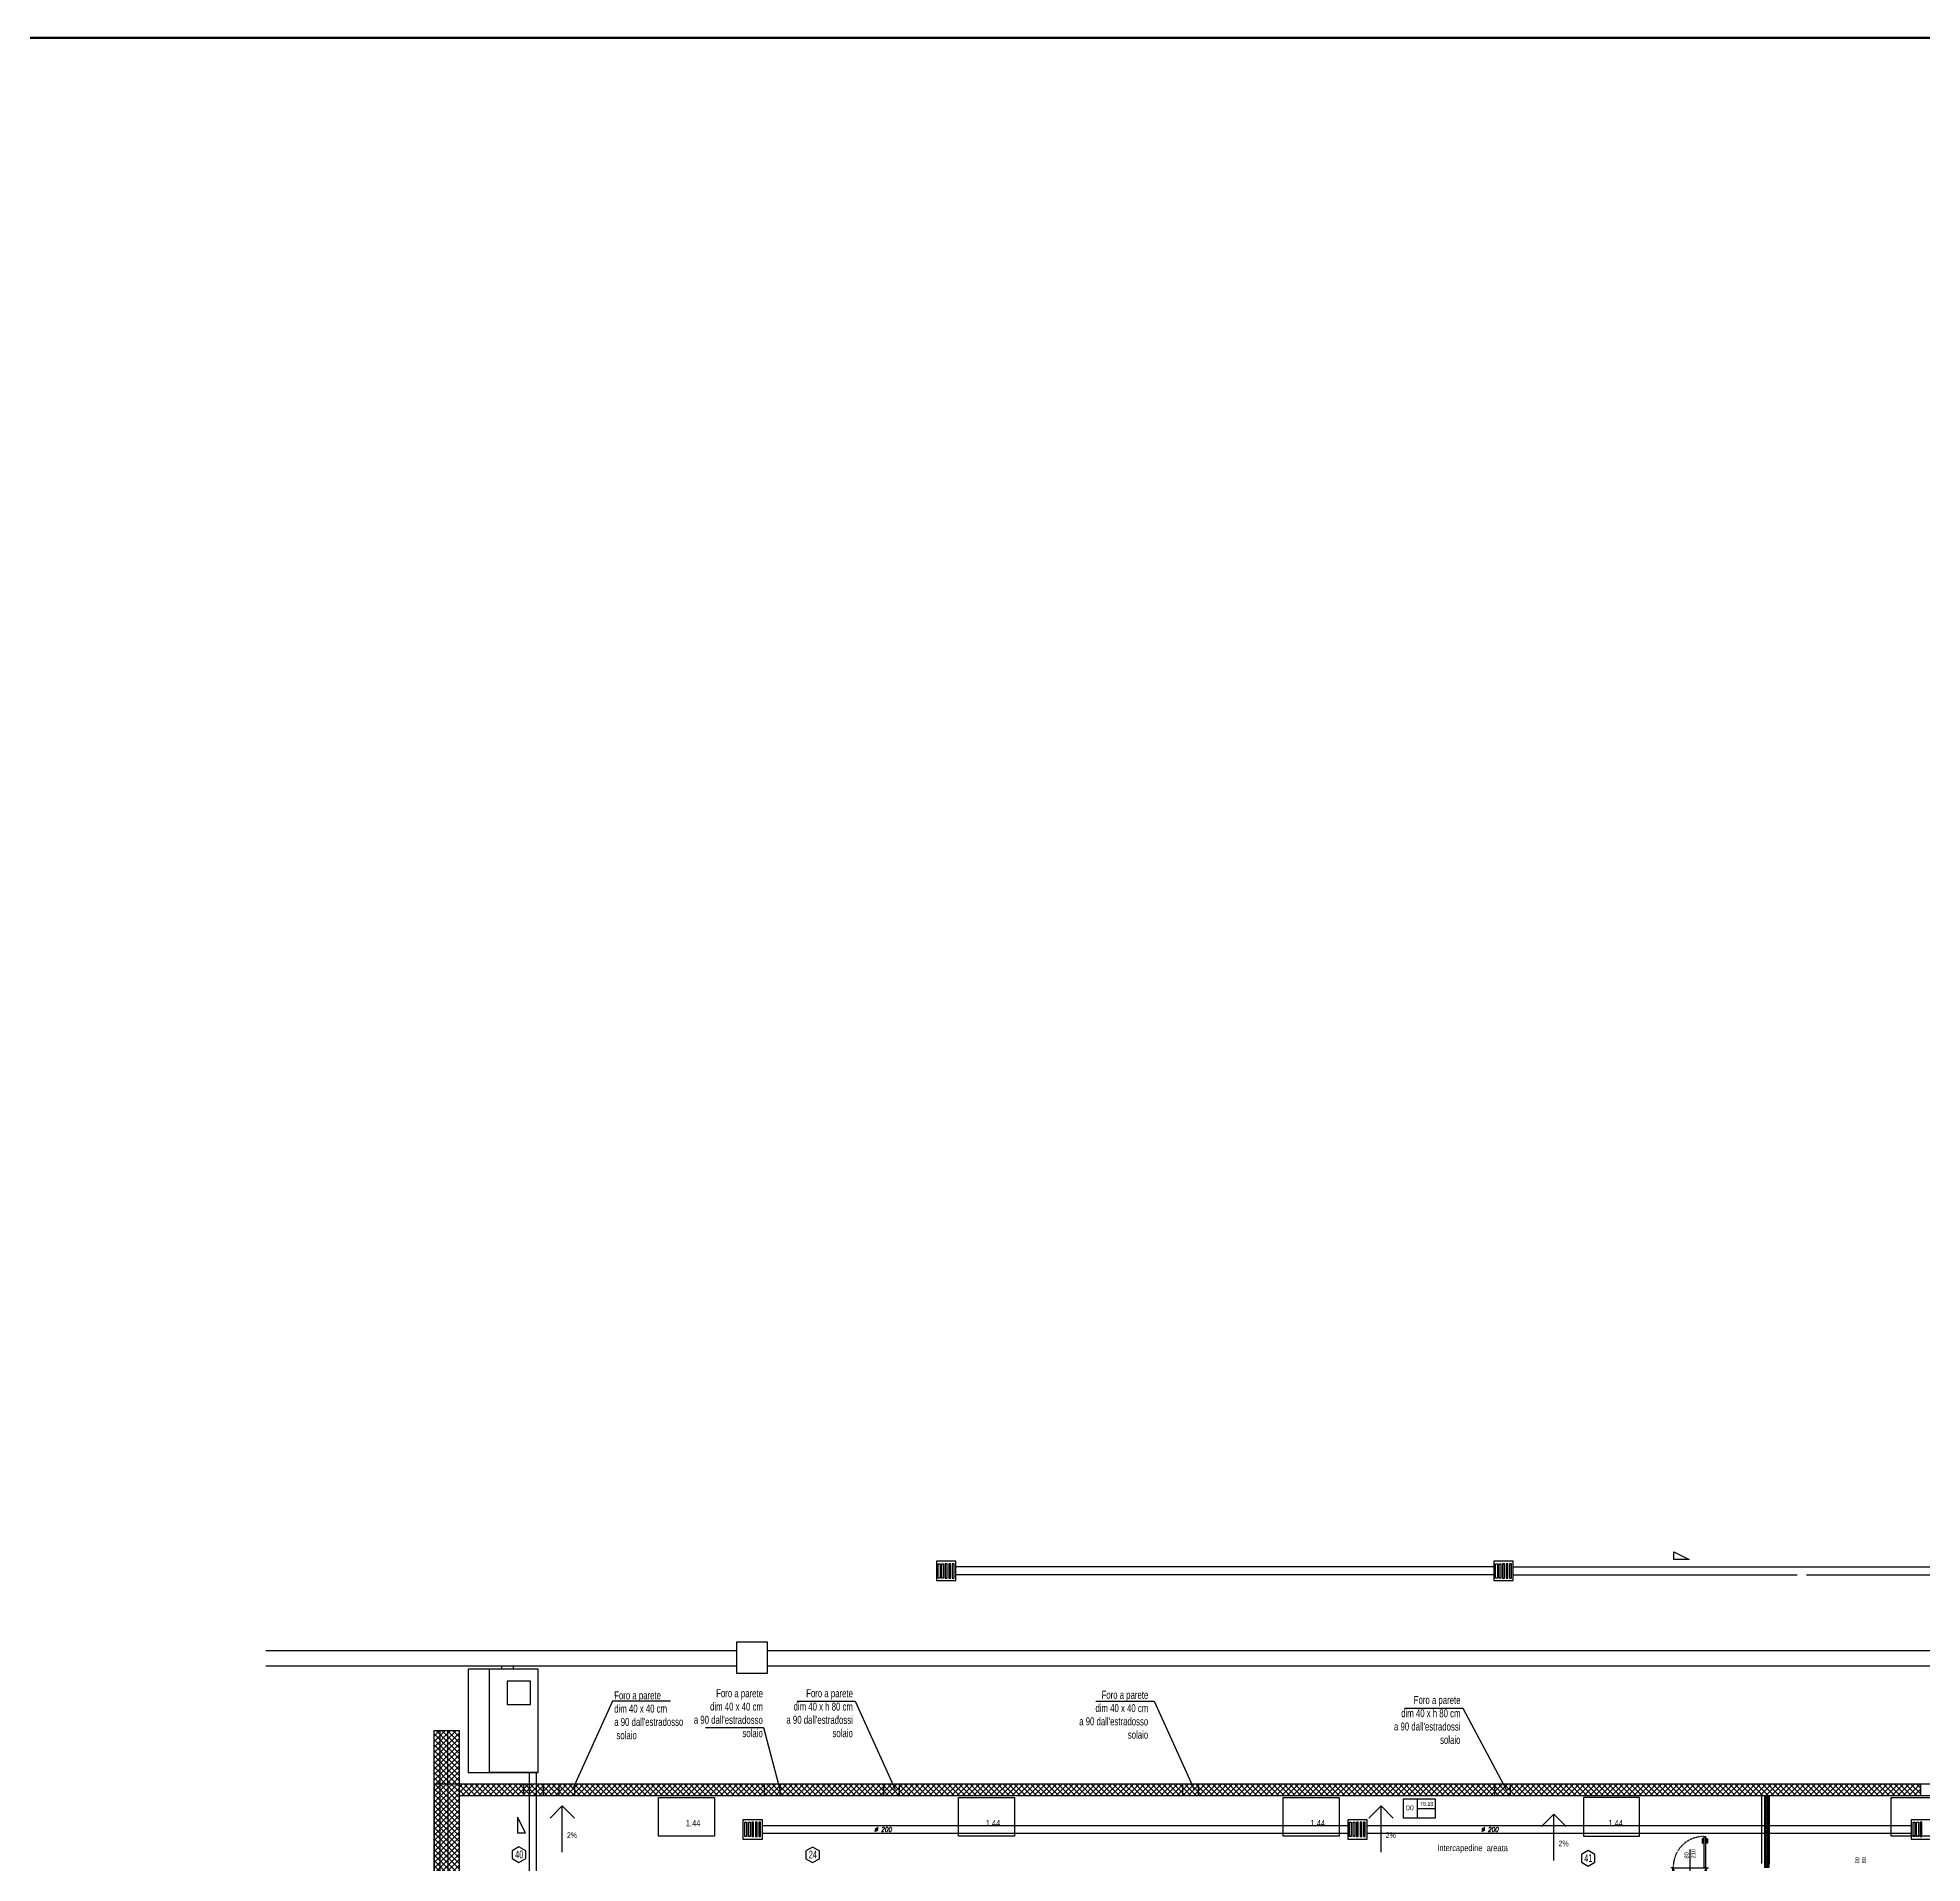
# Model space of a CAD drawing. Header units: millimetres. Extents: x -3782782348 to 131293, y -36553 to 57271.
# Drawn here: x 89191 to 94036, y 39699 to 44392 of the extents above; entities that cross this region are included whole.
import ezdxf

# ---------------------------------------------------------------- set-up
doc = ezdxf.new("R2010")
doc.units = ezdxf.units.MM
doc.header["$LTSCALE"] = 0.01
doc.linetypes.add('ACAD_ISO03W100', pattern=[30, 12, -18])
doc.linetypes.add('CONTINOUS', pattern=[0])
doc.layers.get('Defpoints').update_dxf_attribs({"color": 253})
doc.layers.add('tubi_uta', color=253, linetype='Continuous', lineweight=50)
doc.layers.add('X_MURI', color=8, linetype='Continuous')
doc.layers.add('X_quote serramenti interni', color=251, linetype='CONTINOUS')
doc.styles.add('Max 50', font='arial.ttf', dxfattribs={"width": 0.65, "height": 0.125})
doc.styles.add('nomi', font='arial.ttf')
doc.styles.add('QUOTE', font='simplex.shx', dxfattribs={"width": 0.7})
doc.styles.get("Standard").update_dxf_attribs({"font": 'arial.ttf'})
doc.styles.add('testo indicazioni', font='romans.shx', dxfattribs={"width": 0.8, "oblique": 10, "height": 17.5})
doc.dimstyles.get("Standard").update_dxf_attribs({"dimscale": 0, "dimtxt": 0.18, "dimasz": 0.18, "dimexe": 0.18, "dimexo": 0.0625, "dimgap": 0.09, "dimtad": 1, "dimdec": 0, "dimzin": 0, "dimdsep": 46, "dimtxsty": 'Standard', "dimcen": 0.09, "dimclrd": 256, "dimclre": 256, "dimclrt": 5, "dimadec": 0, "dimazin": 0, "dimtfac": 1, "dimtdec": 0, "dimtix": 1, "dimtofl": 0, "dimtmove": 2, "dimatfit": 3, "dimfxl": 1, "dimtolj": 1, "dimtzin": 0, "dimarcsym": 0})
pattern_1 = [(45, (96724.817, -16956.502), (-7.0710678, 7.0710678), []), (135, (96724.817, -16956.502), (-7.0710678, -7.0710678), [])]
pattern_2 = [(45, (82541.886, -38675.312), (-7.0710678, 7.0710678), []), (135, (82541.886, -38675.312), (-7.0710678, -7.0710678), [])]

# ---------------------------------------------------------------- blocks, each defined once
blk = doc.blocks.new('porta 80 (12.5)')
for p, q in [((0, 0), (0, 90)), ((16, 88.7), (0, 88.7)), ((-47.6, 45.1), (45.1, 45.1))]:
    blk.add_line(p, q)
at = {"extrusion": (0, 0, -1)}
for p, q in [((0.1, 3.2), (-1.9, 3.2)), ((-0.9, 2.2), (-0.9, 4.2)), ((16, 1.5), (0, 1.5))]:
    blk.add_line(p, q, dxfattribs=at)
for points in [[(0, 88.2), (-1, 88.2), (-1, 92.7), (0, 92.7)], [(16, 90), (16, 85.2), (4.5, 85.2), (4.5, 87.2), (0, 87.2), (0, 90)], [(16, 88.2), (17, 88.2), (17, 92.7), (16, 92.7)]]:
    blk.add_lwpolyline(points)
blk.add_lwpolyline([(1.2, 4.1), (1.2, 8.1), (81.2, 8.1), (81.2, 4.1)], close=True, dxfattribs=at)
for points in [[(77.3, 8.1), (77.3, 8.7), (72.3, 8.7), (72.3, 8.1)], [(77.3, 4.1), (77.3, 3.6), (72.3, 3.6), (72.3, 4.1)], [(0, 2), (1, 2), (1, -2.5), (0, -2.5)], [(-16, 0), (-16, 5), (-4.5, 5), (-4.5, 3), (0, 3), (0, 0)], [(-16, 2), (-17, 2), (-17, -2.5), (-16, -2.5)]]:
    blk.add_lwpolyline(points, dxfattribs=at)
for points in [[(75.8, 8.7), (75.8, 11.2, 0.414214), (73.8, 13.2), (64.8, 13.2, 1), (64.8, 11.2), (73.8, 11.2), (73.8, 8.7)], [(75.8, 3.6), (75.8, 1.2, -0.414214), (73.8, -0.9), (64.8, -0.9, -1), (64.8, 1.2), (73.8, 1.2), (73.8, 3.6)]]:
    blk.add_lwpolyline(points, format="xyb", dxfattribs=at)
blk.add_circle((0.9, 3.2), 0.652, dxfattribs=at)
at = {"linetype": 'ACAD_ISO03W100', "ltscale": 0.5, "extrusion": (0, 0, -1)}
blk.add_arc((3.2, 9.3), 78, 359.1465, 92.3471, dxfattribs=at)
blk = doc.blocks.new('*D868')
at = {"layer": 'Defpoints', "color": 0, "ltscale": 4, "transparency": 16777216}
for p in [(90477, 40198.2), (90351.2, 39932.7), (90477, 39932.7)]:
    blk.add_point(p, dxfattribs=at)
at = {"layer": 'X_MURI', "lineweight": -2, "ltscale": 4, "transparency": 16777216}
for p, q in [((90477, 40198.2), (90351, 40198.2)), ((90351.2, 40198), (90351.2, 39932.8)), ((90477, 39932.7), (90351, 39932.7))]:
    blk.add_line(p, q, dxfattribs=at)
at = {"layer": 'X_MURI', "ltscale": 4, "transparency": 16777216}
for points in [[(90351.2, 40198), (90351.2, 40198), (90351.2, 40198.2)], [(90351.2, 39932.8), (90351.2, 39932.8), (90351.2, 39932.7)]]:
    blk.add_solid(points, dxfattribs=at)
at = {"layer": 'X_MURI', "color": 5, "ltscale": 4, "transparency": 16777216, "insert": (90351, 40065.4), "char_height": 0.18, "attachment_point": 5, "rotation": 90}
blk.add_mtext('\\A1;265', dxfattribs=at)

msp = doc.modelspace()

# ---------------------------------------------------------------- hatches: boundary and pattern name
at = {"layer": 'X_MURI', "ltscale": 4}
h = msp.add_hatch(dxfattribs=at)
h.set_pattern_fill('_USER', color=256, scale=10, angle=45, style=0, double=1, pattern_type=0)
h.set_pattern_definition(pattern_1)
h.paths.add_polyline_path([(90229.6, 39904), (90274.6, 39904), (90274.6, 40040.5), (90229.6, 40040.5)])
h.paths.add_polyline_path([(90229.6, 40040.5), (90209.6, 40040.5), (90209.6, 39904), (90229.6, 39904)])
h = msp.add_hatch(dxfattribs=at)
h.set_pattern_fill('_USER', color=256, scale=10, angle=45, style=0, double=1, pattern_type=0)
h.set_pattern_definition(pattern_1)
h.paths.add_polyline_path([(90230.8, 39726.9), (90253.3, 39726.9), (90253.3, 39748.6), (90230.8, 39748.6)], flags=24)
h.paths.add_polyline_path([(90065.8, 38732.8), (90088.3, 38732.8), (90088.3, 38754.5), (90065.8, 38754.5)], flags=24)
h.paths.add_polyline_path([(90230.8, 39476), (90253.3, 39476), (90253.3, 39497.7), (90230.8, 39497.7)], flags=24)
h.paths.add_polyline_path([(90059.5, 37082.6), (90109.6, 37082.6), (90109.6, 38802.1), (90209.6, 38802.1), (90233.5, 38802.1), (90233.6, 38837.4), (90233.8, 38837.4), (90233.8, 38847), (90274.6, 38847), (90274.6, 38871), (90274.6, 39904), (90209.6, 39904), (90209.6, 38867.1), (90059.6, 38867.1)])
h.paths.add_polyline_path([(90044.6, 37082.6), (90059.5, 37082.6), (90059.6, 38867.1), (90044.6, 38867.1)])
h = msp.add_hatch(dxfattribs=at)
h.set_pattern_fill('_USER', color=256, scale=10, angle=45, style=0, double=1, pattern_type=0)
h.set_pattern_definition(pattern_2)
h.paths.add_polyline_path([(90274.6, 39904), (90274.6, 39874), (94031.6, 39874), (94031.6, 39904)])
h = msp.add_hatch(dxfattribs=at)
h.set_pattern_fill('_USER', color=256, scale=10, angle=45, style=0, double=1, pattern_type=0)
h.set_pattern_definition(pattern_2)
h.paths.add_polyline_path([(90274.6, 39904), (90274.6, 39874), (94031.6, 39874), (94031.6, 39904)])
h = msp.add_hatch(dxfattribs=at)
h.set_pattern_fill('NET', color=256, scale=1.5, style=0)
h.set_pattern_definition([(0, (96724.8174, -16956.5025), (0, 4.7625), []), (90, (96724.8174, -16956.5025), (-4.7625, 3e-16), [])])
h.paths.add_polyline_path([(93640.7, 39776.5), (93630.7, 39776.5), (93630.6, 39689), (93640.6, 39689)])
h.paths.add_polyline_path([(93640.7, 39796.5), (93630.7, 39796.5), (93630.7, 39776.5), (93640.7, 39776.5)])
h.paths.add_polyline_path([(93640.7, 39874), (93630.7, 39874), (93630.7, 39796.5), (93640.7, 39796.5)])

# ---------------------------------------------------------------- linework, layer by layer
at = {"layer": 'tubi_uta', "color": 7}
msp.add_lwpolyline([(81403.4, 44392.5), (108621.8, 44392.5), (108621.8, 31794.9), (81403.4, 31794.9)], close=True, dxfattribs=at)
at = {"layer": 'X_MURI', "ltscale": 4}
for p, q in [((92933.8, 40461.1), (91551, 40461.1)), ((92983.8, 40461.1), (94534.4, 40461.1)), ((93396.5, 40480.1), (93396.5, 40500.4)), ((93396.5, 40500.4), (93436.1, 40480.1)), ((93436.1, 40480.1), (93396.5, 40480.1)), ((92933.8, 40441.1), (91551, 40441.1)), ((92983.8, 40441.1), (93713.8, 40441.1)), ((93737.5, 40441.1), (94534.4, 40441.1)), ((89777.4, 40246.6), (90987, 40246.6)), ((91067, 40246.6), (96806.1, 40246.6)), ((89777.4, 40206.6), (90987, 40206.6)), ((90383.8, 40198.2), (90383.8, 40206.6)), ((90413.8, 40198.2), (90413.8, 40206.6)), ((91067, 40206.6), (96806.1, 40206.6)), ((90668.4, 40115.8), (90565.3, 39888.8)), ((90817.7, 40115.8), (90668.4, 40115.8)), ((91142.6, 40115.8), (91291.9, 40115.8)), ((91291.9, 40115.8), (91395.1, 39888.8)), ((91911.2, 40115.8), (92060.5, 40115.8)), ((92060.5, 40115.8), (92163.6, 39888.8)), ((92704.6, 40098.6), (92854, 40098.6)), ((92854, 40098.6), (92965.7, 39888.8)), ((90209.6, 39904, 0), (90209.6, 40040.5, 0)), ((90209.6, 40040.5, 0), (90274.6, 40040.5, 0)), ((90244.6, 39904, 0), (90244.6, 40040.5, 0)), ((90274.6, 39874), (90274.6, 40040.5, 0)), ((90907.2, 40048.3), (91056.5, 40048.3)), ((91056.5, 40048.3), (91098.1, 39889, 0)), ((90209.6, 39904, 0), (90209.6, 38870, 0)), ((90209.6, 39904, 0), (94835.4, 39904, 0)), ((90209.6, 39904, 0), (94031.6, 39904, 0)), ((90209.6, 38867.1, 0), (90209.6, 39904, 0)), ((90225.5, 39904, 0), (94227.5, 39904, 0)), ((90439.6, 39904, 0), (90439.6, 39874, 0)), ((90489.6, 39904, 0), (90489.6, 39874, 0)), ((90530.5, 39904, 0), (90530.5, 39874, 0)), ((90570.5, 39904, 0), (90570.5, 39874, 0)), ((91058.1, 39904, 0), (91058.1, 39874, 0)), ((91098.1, 39904, 0), (91098.1, 39874, 0)), ((91365.1, 39904, 0), (91365.1, 39874, 0)), ((91405.1, 39904, 0), (91405.1, 39874, 0)), ((92133.6, 39904, 0), (92133.6, 39874, 0)), ((92173.6, 39904, 0), (92173.6, 39874, 0)), ((92935.7, 39904, 0), (92935.7, 39874, 0)), ((92975.7, 39904, 0), (92975.7, 39874, 0)), ((94031.6, 39874, 0), (94031.6, 39904, 0)), ((94031.6, 39874, 0), (94031.6, 39904, 0)), ((90274.6, 39874), (94031.6, 39874, 0)), ((90539.2, 39847, 0), (90507.7, 39815.5, 0)), ((90539.2, 39728, 0), (90539.2, 39847, 0)), ((90539.2, 39847, 0), (90570.7, 39815.5, 0)), ((92644.1, 39847, 0), (92612.6, 39815.5, 0)), ((92644.1, 39728, 0), (92644.1, 39847, 0)), ((92644.1, 39847, 0), (92675.6, 39815.5, 0)), ((92736.5, 39864.8, 0), (92736.5, 39815.3, 0)), ((92736.5, 39840.1, 0), (92783.6, 39840.1, 0)), ((93622.7, 39699, 0), (93622.7, 39874, 0)), ((93642.7, 39699, 0), (93642.7, 39874, 0)), ((90444.5, 39778), (90424.2, 39817.6)), ((90424.2, 39817.6), (90424.2, 39778)), ((90424.2, 39778), (90444.5, 39778)), ((91053.7, 39796.5, 0), (92558.4, 39796.5, 0)), ((92608.4, 39796.5, 0), (94007.3, 39796.5, 0)), ((93088.3, 39825.7), (93056.8, 39794.2)), ((93088.3, 39706.7), (93088.3, 39825.7)), ((93088.3, 39825.7), (93119.8, 39794.2)), ((91053.7, 39776.5, 0), (92558.4, 39776.5, 0)), ((92608.4, 39776.5, 0), (94007.3, 39776.5, 0))]:
    msp.add_line(p, q, dxfattribs=at)
at = {"layer": 'X_MURI', "ltscale": 4, "elevation": 0}
for points in [[(91501, 40426.1), (91551, 40426.1), (91551, 40476.1), (91501, 40476.1)], [(91501, 40426.1), (91551, 40426.1), (91551, 40476.1), (91501, 40476.1)], [(91510.3, 40432.6), (91505.8, 40432.6), (91505.8, 40469.6), (91510.3, 40469.6)], [(91510.3, 40432.6), (91505.8, 40432.6), (91505.8, 40469.6), (91510.3, 40469.6)], [(91519.3, 40432.6), (91514.8, 40432.6), (91514.8, 40469.6), (91519.3, 40469.6)], [(91519.3, 40432.6), (91514.8, 40432.6), (91514.8, 40469.6), (91519.3, 40469.6)], [(91523.8, 40432.6), (91528.3, 40432.6), (91528.3, 40469.6), (91523.8, 40469.6)], [(91523.8, 40432.6), (91528.3, 40432.6), (91528.3, 40469.6), (91523.8, 40469.6)], [(91532.8, 40432.6), (91537.3, 40432.6), (91537.3, 40469.6), (91532.8, 40469.6)], [(91532.8, 40432.6), (91537.3, 40432.6), (91537.3, 40469.6), (91532.8, 40469.6)], [(91541.8, 40432.6), (91546.3, 40432.6), (91546.3, 40469.6), (91541.8, 40469.6)], [(91541.8, 40432.6), (91546.3, 40432.6), (91546.3, 40469.6), (91541.8, 40469.6)], [(92933.8, 40426.1), (92983.8, 40426.1), (92983.8, 40476.1), (92933.8, 40476.1)], [(92943.1, 40432.6), (92938.6, 40432.6), (92938.6, 40469.6), (92943.1, 40469.6)], [(92952.1, 40432.6), (92947.6, 40432.6), (92947.6, 40469.6), (92952.1, 40469.6)], [(92956.6, 40432.6), (92961.1, 40432.6), (92961.1, 40469.6), (92956.6, 40469.6)], [(92965.6, 40432.6), (92970.1, 40432.6), (92970.1, 40469.6), (92965.6, 40469.6)], [(92974.6, 40432.6), (92979.1, 40432.6), (92979.1, 40469.6), (92974.6, 40469.6)], [(90987, 40188.1), (91067, 40188.1), (91067, 40268.1), (90987, 40268.1)], [(90786.6, 39868.9), (90930.6, 39868.9), (90930.6, 39768.9), (90786.6, 39768.9)], [(91557.4, 39868.9), (91701.4, 39868.9), (91701.4, 39768.9), (91557.4, 39768.9)], [(92392.4, 39868.9), (92536.5, 39868.9), (92536.5, 39768.9), (92392.4, 39768.9)], [(92702.2, 39864.8), (92783.6, 39864.8), (92783.6, 39815.3), (92702.2, 39815.3)], [(93308.4, 39868.9), (93164.7, 39868.9), (93164.7, 39768.9), (93308.4, 39768.9)], [(93955.2, 39868.9), (94099.2, 39868.9), (94099.2, 39768.9), (93955.2, 39768.9)], [(91003.7, 39761.5), (91053.7, 39761.5), (91053.7, 39811.5), (91003.7, 39811.5)], [(91013, 39768), (91008.5, 39768), (91008.5, 39805), (91013, 39805)], [(91022, 39768), (91017.5, 39768), (91017.5, 39805), (91022, 39805)], [(91026.5, 39768), (91031, 39768), (91031, 39805), (91026.5, 39805)], [(91035.5, 39768), (91040, 39768), (91040, 39805), (91035.5, 39805)], [(91044.5, 39768), (91049, 39768), (91049, 39805), (91044.5, 39805)], [(92558.4, 39761.5), (92608.4, 39761.5), (92608.4, 39811.5), (92558.4, 39811.5)], [(92567.6, 39768), (92563.1, 39768), (92563.1, 39805), (92567.6, 39805)], [(92576.6, 39768), (92572.1, 39768), (92572.1, 39805), (92576.6, 39805)], [(92581.1, 39768), (92585.6, 39768), (92585.6, 39805), (92581.1, 39805)], [(92590.1, 39768), (92594.6, 39768), (92594.6, 39805), (92590.1, 39805)], [(92599.1, 39768), (92603.6, 39768), (92603.6, 39805), (92599.1, 39805)], [(94007.3, 39761.5), (94057.3, 39761.5), (94057.3, 39811.5), (94007.3, 39811.5)], [(94016.5, 39768), (94012, 39768), (94012, 39805), (94016.5, 39805)], [(94025.5, 39768), (94021, 39768), (94021, 39805), (94025.5, 39805)], [(94030, 39768), (94034.5, 39768), (94034.5, 39805), (94030, 39805)], [(90410.6, 39711.5), (90427.8, 39701.5), (90445.1, 39711.5), (90445.1, 39731.4), (90427.8, 39741.4), (90410.6, 39731.4)], [(91165.5, 39711.3), (91182.8, 39701.3), (91200.1, 39711.3), (91200.1, 39731.2), (91182.8, 39741.2), (91165.5, 39731.2)], [(93159, 39702), (93176.3, 39692), (93193.6, 39702), (93193.6, 39721.9), (93176.3, 39731.9), (93159, 39721.9)]]:
    msp.add_lwpolyline(points, close=True, dxfattribs=at)
at = {"layer": 'X_MURI', "ltscale": 4}
for points in [[(90297.1, 39932.7), (90477, 39932.7), (90477, 40198.2), (90297.1, 40198.2)], [(90397.4, 40107.7), (90457.4, 40107.7), (90457.4, 40167.7), (90397.4, 40167.7)]]:
    msp.add_lwpolyline(points, close=True, dxfattribs=at)
at = {"layer": 'X_MURI', "ltscale": 4, "elevation": 0}
for points in [[(90224.6, 40040.5), (90224.6, 38852.1), (90059.6, 38852.1), (90059.5, 37097.6), (90224.6, 37097.6), (90224.5, 36421)], [(90244.6, 39904), (90244.6, 38832.1), (90079.6, 38832.1), (90079.5, 37117.6), (90244.6, 37117.6), (90244.5, 36421)], [(90109.6, 38802.1), (90274.6, 38802.1), (90274.6, 39874)], [(90274.6, 39699), (90274.6, 39874), (93741.8, 39874)], [(93640.7, 39874), (93640.6, 39689), (93630.6, 39689), (93630.7, 39874)], [(93837.8, 39874), (94709.2, 39874)]]:
    msp.add_lwpolyline(points, dxfattribs=at)
at = {"layer": 'X_MURI', "ltscale": 4}
for points in [[(90453.9, 39932.7), (90453.9, 39664.6), (90343.9, 39561.7), (90345.1, 38829.5), (90164.9, 38749.2), (90164.9, 37900.8), (90292.5, 37747.2), (90877.2, 37747.2), (91110.9, 37747.2), (91171.1, 37689.8), (91171.1, 37385.9), (91231.8, 37304.5), (91687, 37304.5)], [(90471.9, 39932.7), (90471.9, 39657.7), (90361.9, 39554.9), (90363.1, 38818.1), (90182.9, 38737.8), (90182.9, 37907.3), (90301, 37765.2), (90877.2, 37765.2), (91118.1, 37765.2), (91189.1, 37697.5), (91189.1, 37391.9), (91240.8, 37322.5), (91808.6, 37322.5)]]:
    msp.add_lwpolyline(points, dxfattribs=at)

# ---------------------------------------------------------------- block references
at = {"layer": 'X_MURI', "ltscale": 4, "xscale": -1, "rotation": 90}
msp.add_blockref('porta 80 (12.5)', (93482.6, 39687, 0), dxfattribs=at)

# ---------------------------------------------------------------- texts
at = {"layer": 'X_MURI', "ltscale": 4}
for s, insert, char_height, width, attachment_point, rotation, style in [("{\\fArial|b0|i0|c0|p34;Foro a parete \\Pdim 40 x 40 cm\\Pa 90 dall'estradosso\\P solaio}", (90672.9, 40018, 0), 20.48, 332.978, 7, 0.1491, 'QUOTE'), ("{\\fArial|b0|i0|c0|p34;Foro a parete \\Pdim 40 x 40 cm\\Pa 90 dall'estradosso\\Psolaio}", (91054.7, 40023.3, 0), 20.48, 332.978, 9, 359.8509, 'QUOTE'), ("{\\fArial|b0|i0|c0|p34;Foro a parete \\Pdim 40 x h 80 cm\\Pa 90 dall'estradossi\\Psolaio}", (91286.1, 40023.3, 0), 20.48, 332.978, 9, 359.8509, 'QUOTE'), ("{\\fArial|b0|i0|c0|p34;Foro a parete \\Pdim 40 x 40 cm\\Pa 90 dall'estradosso\\Psolaio }", (92045.4, 40019.3, 0), 20.48, 332.978, 9, 359.8509, 'QUOTE'), ("{\\fArial|b0|i0|c0|p34;Foro a parete \\Pdim 40 x h 80 cm\\Pa 90 dall'estradossi\\Psolaio}", (92848.1, 40006.1, 0), 20.48, 332.978, 9, 359.8509, 'QUOTE'), ('{\\H1.6x;00}', (92728.2, 39841.9, 0), 8.165, 81.649, 6, 359.9558, 'nomi'), ('{\\H1.2x;78.18}', (92778.4, 39851.9, 0), 8.165, 81.649, 6, 359.9558, 'nomi'), ('{\\fArial|b0|i0|c0|p34;\\H10.9x;2%}', (90551.2, 39764.2, 0), 1.345, 160.38, 7, 0.1491, 'QUOTE'), ('{\\fArial|b0|i0|c0|p34;\\H0.8x;1.44}', (90894.2, 39794.3, 0), 20.48, 332.978, 9, 359.8509, 'QUOTE'), ('{\\Fromans|c238;%%C }200', (91386.2, 39780.1, 0), 12.25, 163.159, 9, 359.8509, 'testo indicazioni'), ('{\\fArial|b0|i0|c0|p34;\\H0.8x;1.44}', (91665, 39794.3, 0), 20.48, 332.978, 9, 359.8509, 'QUOTE'), ('{\\fArial|b0|i0|c0|p34;\\H0.8x;1.44}', (92500.1, 39794.3, 0), 20.48, 332.978, 9, 359.8509, 'QUOTE'), ('{\\fArial|b0|i0|c0|p34;\\H10.9x;2%}', (92656.1, 39764.2, 0), 1.345, 160.38, 7, 0.1491, 'QUOTE'), ('{\\Fromans|c238;%%C }200', (92946, 39780.1, 0), 12.25, 163.159, 9, 359.8509, 'testo indicazioni'), ('{\\fArial|b0|i0|c0|p34;\\H0.8x;1.44}', (93265.8, 39794.3, 0), 20.48, 332.978, 9, 359.8509, 'QUOTE'), ('{\\fArial|b0|i0|c0|p34;\\H0.8x;Intercapedine  areata}', (92969.8, 39725.5, 0), 20.48, 332.978, 9, 359.8509, 'QUOTE'), ('{\\fArial|b0|i0|c0|p34;\\H10.9x;2%}', (93100.4, 39742.8), 1.345, 160.38, 7, 0.1491, 'QUOTE')]:
    msp.add_mtext(s, dxfattribs=dict(at, insert=insert, char_height=char_height, width=width, attachment_point=attachment_point, rotation=rotation, style=style))
at = {"layer": 'X_MURI', "ltscale": 4, "char_height": 20, "width": 96.623, "attachment_point": 1, "style": 'Max 50'}
for s, insert in [('{40}', (90418, 39732.3, 0)), ('24', (91172.9, 39732.1, 0)), ('41', (93166.5, 39722.8, 0))]:
    msp.add_mtext(s, dxfattribs=dict(at, insert=insert))
at = {"layer": 'X_quote serramenti interni', "char_height": 10.5, "width": 105, "attachment_point": 6, "rotation": 90.0479, "style": 'nomi'}
for s, insert in [('\\pxql;80\\P210', (93438.1, 39816.7, 0)), ('{\\fArial|b0|i0|c238|p34;80\\P}80', (93877.1, 39715.4, 0))]:
    msp.add_mtext(s, dxfattribs=dict(at, insert=insert))

# ---------------------------------------------------------------- dimensions: what is measured, and where the dimension line sits
at = {"layer": 'X_MURI', "ltscale": 4}
dim = msp.add_aligned_dim(p1=(90477.0466, 40198.1632), p2=(90477.0466, 39932.6669), distance=-125.85, dimstyle='Standard', override={"dimscale": 1}, dxfattribs=at)
dim.commit()
dim.dimension.update_dxf_attribs({"geometry": '*D868', "text_midpoint": (90351.0147, 40065.4151)})

doc.saveas('drawing.dxf')
